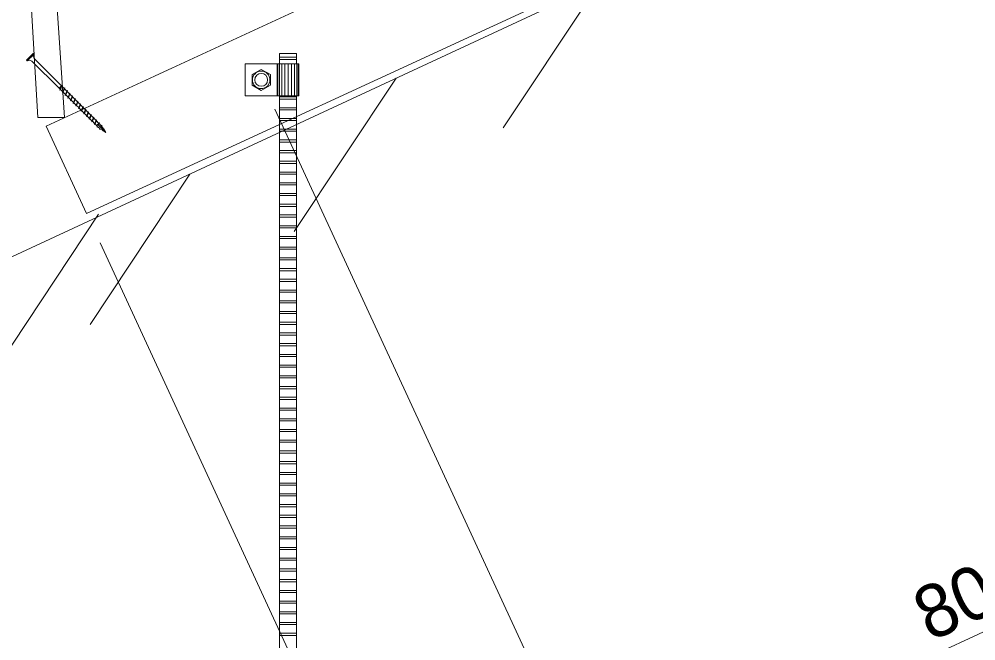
# Model space of a CAD drawing. Units: millimetres at full size, sheet at 1:20; details may follow other scales. Extents: x 200 to 8200, y 186 to 5740.
# Drawn here: x 1932 to 2823, y 908 to 1487 of the extents above; entities that cross this region are included whole.
import ezdxf
from ezdxf.enums import TextEntityAlignment as Align

# ---------------------------------------------------------------- set-up
doc = ezdxf.new("R2010")
doc.units = ezdxf.units.MM
doc.header["$LTSCALE"] = 20
for name, color, linetype, lineweight in [('コーススレッド', 7, 'Continuous', 18), ('ハッチング', 7, 'Continuous', 9), ('一般線', 7, 'Continuous', 20), ('寸法', 7, 'Continuous', 13), ('角材', 7, 'Continuous', 18), ('鉄筋杭', 7, 'Continuous', 18), ('階段本体', 7, 'Continuous', 18)]:
    doc.layers.add(name, color=color, linetype=linetype, lineweight=lineweight)
doc.styles.add('ＭＳ Ｐゴシック', font='')
doc.styles.get('ＭＳ Ｐゴシック').set_extended_font_data('MS PGothic')

msp = doc.modelspace()

# ---------------------------------------------------------------- linework, layer by layer
at = {"layer": 'コーススレッド'}
for p, q in [((1944.94, 1455.6), (1938.57, 1449.24)), ((1945.65, 1454.9), (1939.28, 1448.53)), ((1944.94, 1455.6), (1945.65, 1454.9)), ((1938.57, 1449.24), (1939.28, 1448.53)), ((1943.38, 1448.39), (1968.84, 1422.93)), ((1945.79, 1450.79), (1971.24, 1425.34)), ((1968.84, 1422.93), (1971.24, 1425.34)), ((1968.84, 1422.93), (1969.12, 1422.94)), ((1969.12, 1422.94), (1969.82, 1422.23)), ((1971.63, 1425.73), (1969.69, 1421.31)), ((1969.82, 1422.23), (1969.69, 1421.31)), ((1969.69, 1421.31), (1970.42, 1421.63)), ((1971.24, 1425.34), (1969.82, 1422.23)), ((1971.5, 1424.8), (1970.2, 1421.85)), ((1970.2, 1421.85), (1972.3, 1419.76)), ((1971.63, 1425.73), (1971.24, 1425.34)), ((1971.63, 1425.73), (1971.5, 1424.8)), ((1971.5, 1424.8), (1973.59, 1422.71)), ((1974.11, 1423.25), (1972.16, 1418.83)), ((1972.3, 1419.76), (1972.16, 1418.83)), ((1972.16, 1418.83), (1972.9, 1419.16)), ((1973.59, 1422.71), (1972.3, 1419.76)), ((1973.97, 1422.33), (1972.68, 1419.38)), ((1972.68, 1419.38), (1974.77, 1417.28)), ((1973.37, 1422.93), (1974.11, 1423.25)), ((1974.11, 1423.25), (1973.97, 1422.33)), ((1973.97, 1422.33), (1976.07, 1420.23)), ((1976.58, 1420.78), (1974.64, 1416.36)), ((1976.07, 1420.23), (1974.77, 1417.28)), ((1976.45, 1419.85), (1975.15, 1416.9)), ((1975.84, 1420.45), (1976.58, 1420.78)), ((1976.58, 1420.78), (1976.45, 1419.85)), ((1976.45, 1419.85), (1978.54, 1417.76)), ((1979.06, 1418.3), (1977.11, 1413.88)), ((1978.54, 1417.76), (1977.25, 1414.81)), ((1978.92, 1417.38), (1977.63, 1414.43)), ((1978.32, 1417.98), (1979.06, 1418.3)), ((1979.06, 1418.3), (1978.92, 1417.38)), ((1978.92, 1417.38), (1981.02, 1415.28)), ((1974.77, 1417.28), (1974.64, 1416.36)), ((1974.64, 1416.36), (1975.37, 1416.68)), ((1975.15, 1416.9), (1977.25, 1414.81)), ((1977.25, 1414.81), (1977.11, 1413.88)), ((1977.11, 1413.88), (1977.85, 1414.21)), ((1977.63, 1414.43), (1979.72, 1412.33)), ((1981.53, 1415.83), (1979.59, 1411.41)), ((1979.72, 1412.33), (1979.59, 1411.41)), ((1979.59, 1411.41), (1980.32, 1411.73)), ((1981.02, 1415.28), (1979.72, 1412.33)), ((1981.4, 1414.9), (1980.1, 1411.96)), ((1980.1, 1411.96), (1982.2, 1409.86)), ((1980.79, 1415.5), (1981.53, 1415.83)), ((1981.53, 1415.83), (1981.4, 1414.9)), ((1981.4, 1414.9), (1983.49, 1412.81)), ((1984.01, 1413.35), (1982.06, 1408.93)), ((1982.2, 1409.86), (1982.06, 1408.93)), ((1982.06, 1408.93), (1982.8, 1409.26)), ((1983.49, 1412.81), (1982.2, 1409.86)), ((1983.87, 1412.43), (1982.57, 1409.48)), ((1982.57, 1409.48), (1984.67, 1407.38)), ((1983.27, 1413.03), (1984.01, 1413.35)), ((1984.01, 1413.35), (1983.87, 1412.43)), ((1983.87, 1412.43), (1985.97, 1410.33)), ((1986.48, 1410.88), (1984.54, 1406.46)), ((1985.97, 1410.33), (1984.67, 1407.38)), ((1986.35, 1409.95), (1985.05, 1407.01)), ((1985.74, 1410.55), (1986.48, 1410.88)), ((1986.48, 1410.88), (1986.35, 1409.95)), ((1986.35, 1409.95), (1988.44, 1407.86)), ((1984.67, 1407.38), (1984.54, 1406.46)), ((1984.54, 1406.46), (1985.27, 1406.78)), ((1985.05, 1407.01), (1987.15, 1404.91)), ((1988.96, 1408.4), (1987.01, 1403.98)), ((1987.15, 1404.91), (1987.01, 1403.98)), ((1987.01, 1403.98), (1987.75, 1404.31)), ((1988.44, 1407.86), (1987.15, 1404.91)), ((1988.82, 1407.48), (1987.52, 1404.53)), ((1987.52, 1404.53), (1989.62, 1402.43)), ((1988.22, 1408.08), (1988.96, 1408.4)), ((1988.96, 1408.4), (1988.82, 1407.48)), ((1988.82, 1407.48), (1990.92, 1405.38)), ((1991.43, 1405.93), (1989.49, 1401.51)), ((1989.62, 1402.43), (1989.49, 1401.51)), ((1989.49, 1401.51), (1990.22, 1401.83)), ((1990.92, 1405.38), (1989.62, 1402.43)), ((1991.3, 1405), (1990, 1402.06)), ((1990, 1402.06), (1992.1, 1399.96)), ((1990.69, 1405.6), (1991.43, 1405.93)), ((1991.43, 1405.93), (1991.3, 1405)), ((1991.3, 1405), (1993.39, 1402.91)), ((1993.91, 1403.45), (1991.96, 1399.03)), ((1992.1, 1399.96), (1991.96, 1399.03)), ((1993.39, 1402.91), (1992.1, 1399.96)), ((1993.77, 1402.53), (1992.47, 1399.58)), ((1992.47, 1399.58), (1994.57, 1397.49)), ((1993.17, 1403.13), (1993.91, 1403.45)), ((1993.91, 1403.45), (1993.77, 1402.53)), ((1993.77, 1402.53), (1995.87, 1400.43)), ((1996.38, 1400.98), (1994.44, 1396.56)), ((1995.87, 1400.43), (1994.57, 1397.49)), ((1996.25, 1400.05), (1994.95, 1397.11)), ((1995.64, 1400.65), (1996.38, 1400.98)), ((1996.38, 1400.98), (1996.25, 1400.05)), ((1996.25, 1400.05), (1998.34, 1397.96)), ((1991.96, 1399.03), (1992.7, 1399.36)), ((1994.57, 1397.49), (1994.44, 1396.56)), ((1994.44, 1396.56), (1995.17, 1396.88)), ((1994.95, 1397.11), (1997.04, 1395.01)), ((1998.85, 1398.5), (1996.91, 1394.08)), ((1997.04, 1395.01), (1996.91, 1394.08)), ((1996.91, 1394.08), (1997.65, 1394.41)), ((1998.34, 1397.96), (1997.04, 1395.01)), ((1998.72, 1397.58), (1997.42, 1394.63)), ((1997.42, 1394.63), (1999.52, 1392.54)), ((1998.12, 1398.18), (1998.85, 1398.5)), ((1998.85, 1398.5), (1998.72, 1397.58)), ((1998.72, 1397.58), (2000.82, 1395.48)), ((2001.33, 1396.03), (1999.39, 1391.61)), ((1999.52, 1392.54), (1999.39, 1391.61)), ((1999.39, 1391.61), (2000.12, 1391.93)), ((2000.82, 1395.48), (1999.52, 1392.54)), ((2001.2, 1395.1), (1999.9, 1392.16)), ((1999.9, 1392.16), (2001.99, 1390.06)), ((2000.59, 1395.7), (2001.33, 1396.03)), ((2001.33, 1396.03), (2001.2, 1395.1)), ((2001.2, 1395.1), (2003.29, 1393.01)), ((2003.8, 1393.55), (2001.86, 1389.13)), ((2003.29, 1393.01), (2001.99, 1390.06)), ((2003.67, 1392.63), (2002.37, 1389.68)), ((2003.07, 1393.23), (2003.8, 1393.55)), ((2003.8, 1393.55), (2003.67, 1392.63)), ((2003.67, 1392.63), (2005.77, 1390.53)), ((2006.28, 1391.08), (2005.31, 1388.87)), ((2005.54, 1390.75), (2006.28, 1391.08)), ((2006.28, 1391.08), (2006.15, 1390.15)), ((2001.99, 1390.06), (2001.86, 1389.13)), ((2001.86, 1389.13), (2002.6, 1389.46)), ((2002.37, 1389.68), (2004.47, 1387.59)), ((2004.47, 1387.59), (2004.34, 1386.66)), ((2004.34, 1386.66), (2005.07, 1386.98)), ((2004.47, 1387.59), (2004.78, 1389.4)), ((2012.47, 1381.71), (2004.78, 1389.4)), ((2005.07, 1386.98), (2006.73, 1385.33)), ((2005.77, 1390.53), (2005.12, 1389.06)), ((2006.15, 1390.15), (2005.5, 1388.68)), ((2006.15, 1390.15), (2008.24, 1388.06)), ((2006.73, 1385.33), (2006.97, 1385.17)), ((2006.97, 1385.17), (2006.89, 1384.62)), ((2006.89, 1384.62), (2007.48, 1384.85)), ((2007.4, 1384.9), (2009.56, 1383.54)), ((2008.24, 1388.06), (2007.59, 1386.58)), ((2008.75, 1388.6), (2007.74, 1386.44)), ((2008.62, 1387.68), (2007.97, 1386.2)), ((2008.02, 1388.28), (2008.75, 1388.6)), ((2008.75, 1388.6), (2008.62, 1387.68)), ((2008.62, 1387.68), (2008.85, 1387.45)), ((2008.85, 1387.45), (2010.28, 1385.18)), ((2009.56, 1383.22), (2009.56, 1383.54)), ((2009.56, 1383.22), (2009.89, 1383.34)), ((2009.79, 1383.4), (2012.47, 1381.71)), ((2010.28, 1385.18), (2009.89, 1384.29)), ((2010.53, 1385.43), (2009.99, 1384.19)), ((2010.45, 1384.9), (2010.09, 1384.08)), ((2010.21, 1385.29), (2010.53, 1385.43)), ((2010.53, 1385.43), (2010.45, 1384.9)), ((2010.45, 1384.9), (2012.47, 1381.71))]:
    msp.add_line(p, q, dxfattribs=at)
for centre, radius, start, end in [((1948.93, 1452.96), 3.82, 149.45494, 214.49492), ((1941.22, 1445.16), 3.88, 56.13472, 119.91541)]:
    msp.add_arc(centre, radius, start, end, dxfattribs=at)
at = {"layer": 'ハッチング'}
for p, q in [((2471.73, 1520.3), (2382.8, 1386.11)), ((2282.83, 1432.39), (2188.06, 1289.4)), ((2090.83, 1343.04), (1997.91, 1202.84)), ((2005.71, 1305.67), (1911.07, 1162.87))]:
    msp.add_line(p, q, dxfattribs=at)
at = {"layer": '一般線'}
msp.add_line((2633.15, 1595.41), (1801.51, 1208.41), dxfattribs=at)
at = {"layer": '寸法', "lineweight": 18}
for p, q in [((2169.82, 1403.58), (2476.67, 739.56)), ((2169.82, 1403.58), (2476.67, 739.56)), ((2007.14, 1278.84), (2295.11, 655.66)), ((2007.14, 1278.84), (2337.06, 564.89)), ((2471.63, 750.45), (3197.84, 1086.04))]:
    msp.add_line(p, q, dxfattribs=at)
at = {"layer": '角材'}
for p, q in [((1956.8, 1387.77), (4750.88, 2678.94)), ((1994.56, 1306.07), (4778.44, 2592.53))]:
    msp.add_line(p, q, dxfattribs=at)
at = {"layer": '鉄筋杭'}
for p, q in [((2190.23, 1455.37), (2174.23, 1455.37)), ((2174.23, 1455.37), (2174.23, 1445.82)), ((2190.23, 1455.37), (2190.23, 1445.82)), ((2142.23, 1445.82), (2142.23, 1415.82)), ((2192.23, 1445.82), (2142.23, 1445.82)), ((2172.23, 1445.82), (2172.23, 1415.82)), ((2172.72, 1445.82), (2172.72, 1415.82)), ((2174.14, 1445.82), (2174.14, 1415.82)), ((2174.23, 1451.87), (2190.23, 1451.87)), ((2174.23, 1449.87), (2190.23, 1449.87)), ((2176.35, 1445.82), (2176.35, 1415.82)), ((2179.14, 1445.82), (2179.14, 1415.82)), ((2182.23, 1445.82), (2182.23, 1415.82)), ((2185.32, 1445.82), (2185.32, 1415.82)), ((2188.11, 1445.82), (2188.11, 1415.82)), ((2190.32, 1445.82), (2190.32, 1415.82)), ((2191.74, 1445.82), (2191.74, 1415.82)), ((2192.23, 1445.82), (2192.23, 1415.82)), ((2148.73, 1435.72), (2157.23, 1440.63)), ((2148.73, 1435.72), (2148.73, 1425.91)), ((2157.23, 1440.63), (2165.73, 1435.72)), ((2165.73, 1435.72), (2165.73, 1425.91)), ((2148.73, 1425.91), (2157.23, 1421)), ((2165.73, 1425.91), (2157.23, 1421)), ((2192.23, 1415.82), (2142.23, 1415.82)), ((2174.23, 1415.82), (2174.23, 725.37)), ((2174.23, 1414.87), (2190.23, 1414.87)), ((2174.23, 1412.87), (2190.23, 1412.87)), ((2190.23, 1415.82), (2190.23, 725.37)), ((2174.23, 1404.87), (2190.23, 1404.87)), ((2174.23, 1402.87), (2190.23, 1402.87)), ((2174.23, 1394.87), (2190.23, 1394.87)), ((2174.23, 1392.87), (2190.23, 1392.87)), ((2174.23, 1384.87), (2190.23, 1384.87)), ((2174.23, 1382.87), (2190.23, 1382.87)), ((2174.23, 1374.87), (2190.23, 1374.87)), ((2174.23, 1372.87), (2190.23, 1372.87)), ((2174.23, 1364.87), (2190.23, 1364.87)), ((2174.23, 1362.87), (2190.23, 1362.87)), ((2174.23, 1354.87), (2190.23, 1354.87)), ((2174.23, 1352.87), (2190.23, 1352.87)), ((2174.23, 1344.87), (2190.23, 1344.87)), ((2174.23, 1342.87), (2190.23, 1342.87)), ((2174.23, 1334.87), (2190.23, 1334.87)), ((2174.23, 1332.87), (2190.23, 1332.87)), ((2174.23, 1324.87), (2190.23, 1324.87)), ((2174.23, 1322.87), (2190.23, 1322.87)), ((2174.23, 1314.87), (2190.23, 1314.87)), ((2174.23, 1312.87), (2190.23, 1312.87)), ((2174.23, 1304.87), (2190.23, 1304.87)), ((2174.23, 1302.87), (2190.23, 1302.87)), ((2174.23, 1294.87), (2190.23, 1294.87)), ((2174.23, 1292.87), (2190.23, 1292.87)), ((2174.23, 1284.87), (2190.23, 1284.87)), ((2174.23, 1282.87), (2190.23, 1282.87)), ((2174.23, 1274.87), (2190.23, 1274.87)), ((2174.23, 1272.87), (2190.23, 1272.87)), ((2174.23, 1264.87), (2190.23, 1264.87)), ((2174.23, 1262.87), (2190.23, 1262.87)), ((2174.23, 1254.87), (2190.23, 1254.87)), ((2174.23, 1252.87), (2190.23, 1252.87)), ((2174.23, 1244.87), (2190.23, 1244.87)), ((2174.23, 1242.87), (2190.23, 1242.87)), ((2174.23, 1234.87), (2190.23, 1234.87)), ((2174.23, 1232.87), (2190.23, 1232.87)), ((2174.23, 1224.87), (2190.23, 1224.87)), ((2174.23, 1222.87), (2190.23, 1222.87)), ((2174.23, 1214.87), (2190.23, 1214.87)), ((2174.23, 1212.87), (2190.23, 1212.87)), ((2174.23, 1204.87), (2190.23, 1204.87)), ((2174.23, 1202.87), (2190.23, 1202.87)), ((2174.23, 1194.87), (2190.23, 1194.87)), ((2174.23, 1192.87), (2190.23, 1192.87)), ((2174.23, 1184.87), (2190.23, 1184.87)), ((2174.23, 1182.87), (2190.23, 1182.87)), ((2174.23, 1174.87), (2190.23, 1174.87)), ((2174.23, 1172.87), (2190.23, 1172.87)), ((2174.23, 1164.87), (2190.23, 1164.87)), ((2174.23, 1162.87), (2190.23, 1162.87)), ((2174.23, 1154.87), (2190.23, 1154.87)), ((2174.23, 1152.87), (2190.23, 1152.87)), ((2174.23, 1144.87), (2190.23, 1144.87)), ((2174.23, 1142.87), (2190.23, 1142.87)), ((2174.23, 1134.87), (2190.23, 1134.87)), ((2174.23, 1132.87), (2190.23, 1132.87)), ((2174.23, 1124.87), (2190.23, 1124.87)), ((2174.23, 1122.87), (2190.23, 1122.87)), ((2174.23, 1114.87), (2190.23, 1114.87)), ((2174.23, 1112.87), (2190.23, 1112.87)), ((2174.23, 1104.87), (2190.23, 1104.87)), ((2174.23, 1102.87), (2190.23, 1102.87)), ((2174.23, 1094.87), (2190.23, 1094.87)), ((2174.23, 1092.87), (2190.23, 1092.87)), ((2174.23, 1084.87), (2190.23, 1084.87)), ((2174.23, 1082.87), (2190.23, 1082.87)), ((2174.23, 1074.87), (2190.23, 1074.87)), ((2174.23, 1072.87), (2190.23, 1072.87)), ((2174.23, 1064.87), (2190.23, 1064.87)), ((2174.23, 1062.87), (2190.23, 1062.87)), ((2174.23, 1054.87), (2190.23, 1054.87)), ((2174.23, 1052.87), (2190.23, 1052.87)), ((2174.23, 1044.87), (2190.23, 1044.87)), ((2174.23, 1042.87), (2190.23, 1042.87)), ((2174.23, 1034.87), (2190.23, 1034.87)), ((2174.23, 1032.87), (2190.23, 1032.87)), ((2174.23, 1024.87), (2190.23, 1024.87)), ((2174.23, 1022.87), (2190.23, 1022.87)), ((2174.23, 1014.87), (2190.23, 1014.87)), ((2174.23, 1012.87), (2190.23, 1012.87)), ((2174.23, 1004.87), (2190.23, 1004.87)), ((2174.23, 1002.87), (2190.23, 1002.87)), ((2174.23, 994.87), (2190.23, 994.87)), ((2174.23, 992.87), (2190.23, 992.87)), ((2174.23, 984.87), (2190.23, 984.87)), ((2174.23, 982.87), (2190.23, 982.87)), ((2174.23, 974.87), (2190.23, 974.87)), ((2174.23, 972.87), (2190.23, 972.87)), ((2174.23, 964.87), (2190.23, 964.87)), ((2174.23, 962.87), (2190.23, 962.87)), ((2174.23, 954.87), (2190.23, 954.87)), ((2174.23, 952.87), (2190.23, 952.87)), ((2174.23, 944.87), (2190.23, 944.87)), ((2174.23, 942.87), (2190.23, 942.87)), ((2174.23, 934.87), (2190.23, 934.87)), ((2174.23, 932.87), (2190.23, 932.87)), ((2174.23, 924.87), (2190.23, 924.87)), ((2174.23, 922.87), (2190.23, 922.87)), ((2174.23, 914.87), (2190.23, 914.87)), ((2174.23, 912.87), (2190.23, 912.87))]:
    msp.add_line(p, q, dxfattribs=at)
for radius in [8.16, 6]:
    msp.add_circle((2157.23, 1430.82), radius, dxfattribs=at)
at = {"layer": '階段本体'}
for p, q in [((1949, 1395.72), (1939, 1571.28)), ((1974, 1395.72), (1964, 1541.28)), ((1974, 1395.72), (1949, 1395.72)), ((1994.56, 1306.07), (1956.8, 1387.77))]:
    msp.add_line(p, q, dxfattribs=at)

# ---------------------------------------------------------------- texts
at = {"layer": '寸法', "style": 'ＭＳ Ｐゴシック'}
msp.add_text('800', height=49.49, rotation=24.802, dxfattribs=at).set_placement((2819.22, 951.83), align=Align.MIDDLE_CENTER)

doc.saveas('drawing.dxf')
